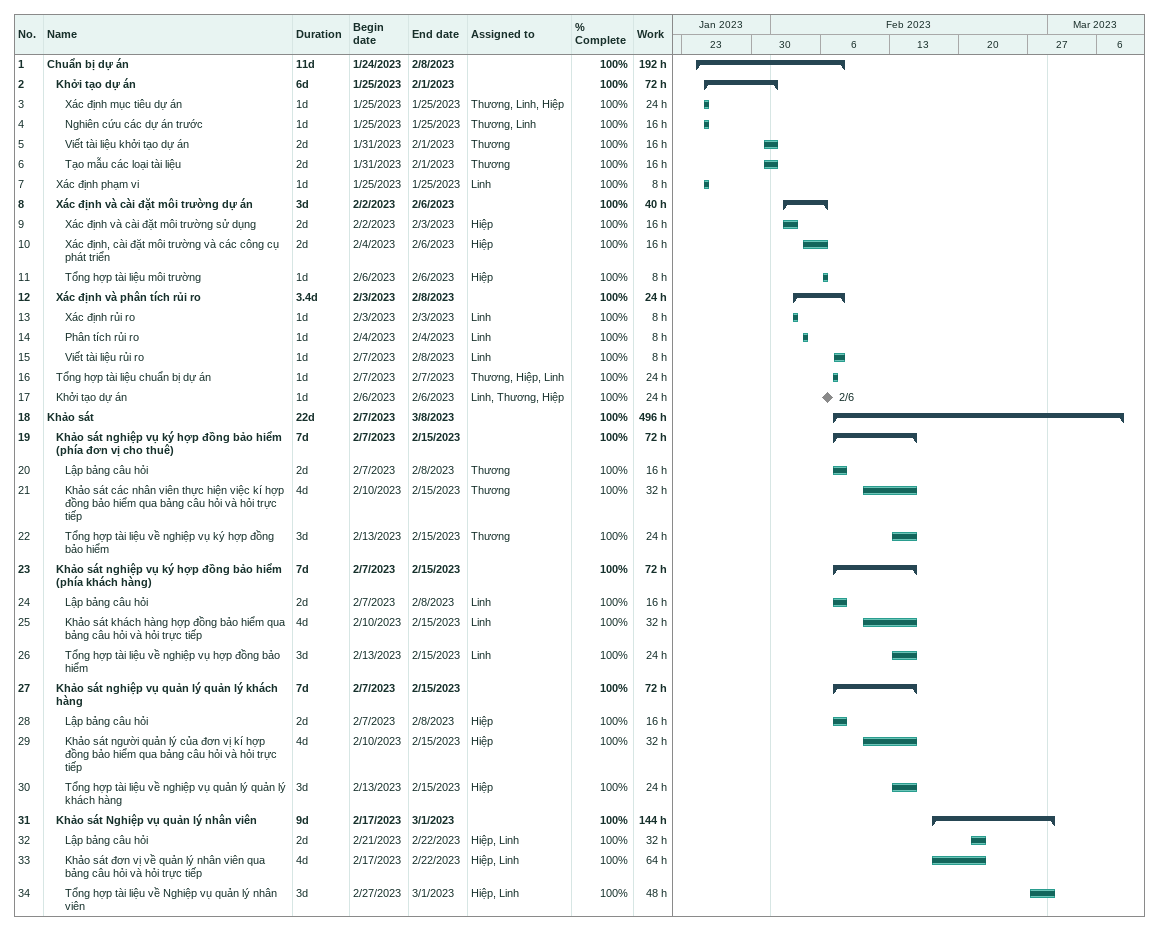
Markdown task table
| ID | Level | Task | Duration | Start | Finish | Resources | % complete | Work (h) |
|---|---|---|---|---|---|---|---|---|
| 1 | 1 | **Chuẩn bị dự án** | 11d | 2023-01-24 | 2023-02-08 |  | 100 | 192 |
| 2 | 2 | **Khởi tạo dự án** | 6d | 2023-01-25 | 2023-02-01 |  | 100 | 72 |
| 3 | 3 | Xác định mục tiêu dự án | 1d | 2023-01-25 | 2023-01-25 | Thương, Linh, Hiệp | 100 | 24 |
| 4 | 3 | Nghiên cứu các dự án trước | 1d | 2023-01-25 | 2023-01-25 | Thương, Linh | 100 | 16 |
| 5 | 3 | Viết tài liệu khởi tạo dự án | 2d | 2023-01-31 | 2023-02-01 | Thương | 100 | 16 |
| 6 | 3 | Tạo mẫu các loại tài liệu | 2d | 2023-01-31 | 2023-02-01 | Thương | 100 | 16 |
| 7 | 2 | Xác định phạm vi | 1d | 2023-01-25 | 2023-01-25 | Linh | 100 | 8 |
| 8 | 2 | **Xác định và cài đặt môi trường dự án** | 3d | 2023-02-02 | 2023-02-06 |  | 100 | 40 |
| 9 | 3 | Xác định và cài đặt môi trường sử dụng | 2d | 2023-02-02 | 2023-02-03 | Hiệp | 100 | 16 |
| 10 | 3 | Xác định, cài đặt môi trường và các công cụ phát triển | 2d | 2023-02-04 | 2023-02-06 | Hiệp | 100 | 16 |
| 11 | 3 | Tổng hợp tài liệu môi trường | 1d | 2023-02-06 | 2023-02-06 | Hiệp | 100 | 8 |
| 12 | 2 | **Xác định và phân tích rủi ro** | 3.4d | 2023-02-03 | 2023-02-08 |  | 100 | 24 |
| 13 | 3 | Xác định rủi ro | 1d | 2023-02-03 | 2023-02-03 | Linh | 100 | 8 |
| 14 | 3 | Phân tích rủi ro | 1d | 2023-02-04 | 2023-02-04 | Linh | 100 | 8 |
| 15 | 3 | Viết tài liệu rủi ro | 1d | 2023-02-07 | 2023-02-08 | Linh | 100 | 8 |
| 16 | 2 | Tổng hợp tài liệu chuẩn bị dự án | 1d | 2023-02-07 | 2023-02-07 | Thương, Hiệp, Linh | 100 | 24 |
| 17 | 2 | Khởi tạo dự án | 1d | 2023-02-06 | 2023-02-06 | Linh, Thương, Hiệp | 100 | 24 |
| 18 | 1 | **Khảo sát** | 22d | 2023-02-07 | 2023-03-08 |  | 100 | 496 |
| 19 | 2 | **Khảo sát nghiệp vụ ký hợp đồng bảo hiểm (phía đơn vị cho thuê)** | 7d | 2023-02-07 | 2023-02-15 |  | 100 | 72 |
| 20 | 3 | Lập bảng câu hỏi | 2d | 2023-02-07 | 2023-02-08 | Thương | 100 | 16 |
| 21 | 3 | Khảo sát các nhân viên thực hiện việc kí hợp đồng bảo hiểm qua bảng câu hỏi và hỏi trực tiếp | 4d | 2023-02-10 | 2023-02-15 | Thương | 100 | 32 |
| 22 | 3 | Tổng hợp tài liệu về nghiệp vụ ký hợp đồng bảo hiểm | 3d | 2023-02-13 | 2023-02-15 | Thương | 100 | 24 |
| 23 | 2 | **Khảo sát nghiệp vụ ký hợp đồng bảo hiểm (phía khách hàng)** | 7d | 2023-02-07 | 2023-02-15 |  | 100 | 72 |
| 24 | 3 | Lập bảng câu hỏi | 2d | 2023-02-07 | 2023-02-08 | Linh | 100 | 16 |
| 25 | 3 | Khảo sát khách hàng hợp đồng bảo hiểm qua bảng câu hỏi và hỏi trực tiếp | 4d | 2023-02-10 | 2023-02-15 | Linh | 100 | 32 |
| 26 | 3 | Tổng hợp tài liệu về nghiệp vụ hợp đồng bảo hiểm | 3d | 2023-02-13 | 2023-02-15 | Linh | 100 | 24 |
| 27 | 2 | **Khảo sát nghiệp vụ quản lý quản lý khách hàng** | 7d | 2023-02-07 | 2023-02-15 |  | 100 | 72 |
| 28 | 3 | Lập bảng câu hỏi | 2d | 2023-02-07 | 2023-02-08 | Hiệp | 100 | 16 |
| 29 | 3 | Khảo sát người quản lý của đơn vị kí hợp đồng bảo hiểm qua bảng câu hỏi và hỏi trực tiếp | 4d | 2023-02-10 | 2023-02-15 | Hiệp | 100 | 32 |
| 30 | 3 | Tổng hợp tài liệu về nghiệp vụ quản lý quản lý khách hàng | 3d | 2023-02-13 | 2023-02-15 | Hiệp | 100 | 24 |
| 31 | 2 | **Khảo sát Nghiệp vụ quản lý nhân viên** | 9d | 2023-02-17 | 2023-03-01 |  | 100 | 144 |
| 32 | 3 | Lập bảng câu hỏi | 2d | 2023-02-21 | 2023-02-22 | Hiệp, Linh | 100 | 32 |
| 33 | 3 | Khảo sát đơn vị về quản lý nhân viên qua bảng câu hỏi và hỏi trực tiếp | 4d | 2023-02-17 | 2023-02-22 | Hiệp, Linh | 100 | 64 |
| 34 | 3 | Tổng hợp tài liệu về Nghiệp vụ quản lý nhân viên | 3d | 2023-02-27 | 2023-03-01 | Hiệp, Linh | 100 | 48 |
